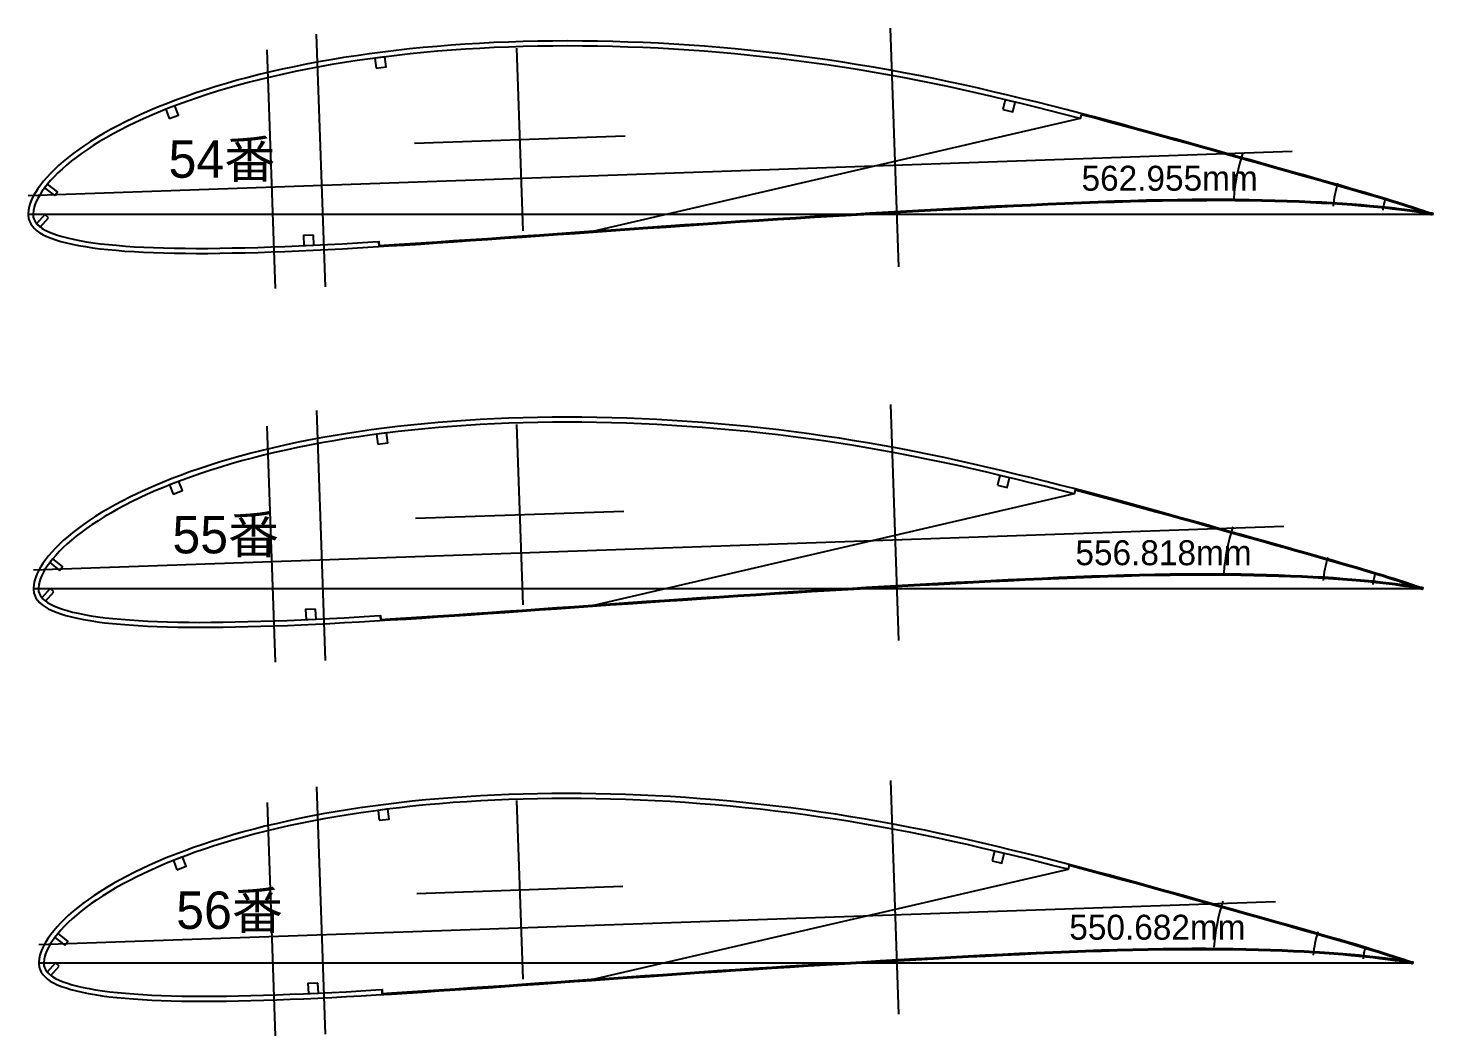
# Model space of a CAD drawing. Header units: metres. Extents: x -217 to 403, y -3621 to 82.
# Drawn here: x -197 to 366, y -1679 to -1275 of the extents above; entities that cross this region are included whole.
import ezdxf

# ---------------------------------------------------------------- set-up
doc = ezdxf.new("R2010")
doc.units = ezdxf.units.M
for name, color, linetype in [('FoilLayer', 7, 'Continuous'), ('RefFoilLayer', 7, 'Continuous'), ('StringerLayer', 7, 'Continuous'), ('SubLayer', 7, 'Continuous'), ('TextLayer', 7, 'Continuous')]:
    doc.layers.add(name, color=color, linetype=linetype)
doc.styles.add('MSゴシック', font='bigfont')

msp = doc.modelspace()

# ---------------------------------------------------------------- linework, layer by layer
at = {"layer": 'FoilLayer'}
for p, q in [((224.67, -1311.68), (28.15, -1357.3)), ((225.18, -1309.74), (224.67, -1311.68)), ((-56.3, -1362.99), (-56.41, -1361)), ((222.22, -1462.12), (27.84, -1507.22)), ((222.73, -1460.18), (222.22, -1462.12)), ((-55.68, -1512.85), (-55.8, -1510.85)), ((219.76, -1612.55), (27.53, -1657.14)), ((220.27, -1610.62), (219.76, -1612.55)), ((-55.07, -1662.71), (-55.19, -1660.71))]:
    msp.add_line(p, q, dxfattribs=at)
for points in [[(365.77, -1350.4), (365.66, -1350.36), (365.33, -1350.24), (364.8, -1350.06), (364.07, -1349.81), (363.16, -1349.49), (362.07, -1349.11), (360.8, -1348.69), (359.34, -1348.2), (357.73, -1347.66), (355.94, -1347.08), (353.98, -1346.45), (351.85, -1345.79), (349.56, -1345.08), (347.1, -1344.32), (344.49, -1343.53), (341.71, -1342.7), (338.78, -1341.84), (335.69, -1340.94), (332.45, -1340), (329.05, -1339.03), (325.49, -1338.02), (321.8, -1336.97), (317.96, -1335.88), (313.99, -1334.76), (309.88, -1333.6), (305.65, -1332.41), (301.29, -1331.17), (296.82, -1329.91), (292.24, -1328.62), (287.55, -1327.3), (282.74, -1325.96), (277.83, -1324.58), (272.84, -1323.18), (267.76, -1321.76), (262.6, -1320.33), (257.34, -1318.89), (252.01, -1317.42), (246.62, -1315.94), (241.16, -1314.45), (235.64, -1312.97), (230.06, -1311.49), (225.07, -1310.18), (224.67, -1311.68), (224.04, -1311.51), (218.36, -1310.04), (212.63, -1308.59), (206.87, -1307.15), (201.04, -1305.72), (195.18, -1304.32), (189.29, -1302.92), (183.39, -1301.55), (177.47, -1300.21), (171.53, -1298.91), (165.56, -1297.67), (159.56, -1296.47), (153.54, -1295.31), (147.49, -1294.19), (141.43, -1293.13), (135.35, -1292.11), (129.26, -1291.14), (123.14, -1290.23), (117, -1289.36), (110.87, -1288.55), (104.72, -1287.79), (98.57, -1287.07), (92.41, -1286.42), (86.24, -1285.82), (80.08, -1285.26), (73.92, -1284.76), (67.76, -1284.31), (61.63, -1283.91), (55.51, -1283.57), (49.39, -1283.28), (43.29, -1283.05), (37.22, -1282.86), (31.18, -1282.73), (25.16, -1282.65), (19.18, -1282.62), (13.22, -1282.66), (7.29, -1282.75), (1.41, -1282.88), (-4.43, -1283.06), (-10.22, -1283.3), (-15.96, -1283.6), (-21.66, -1283.94), (-27.32, -1284.34), (-32.92, -1284.78), (-38.44, -1285.27), (-43.9, -1285.82), (-49.31, -1286.42), (-54.65, -1287.07), (-59.93, -1287.77), (-65.14, -1288.51), (-70.27, -1289.29), (-75.31, -1290.12), (-80.28, -1291), (-85.18, -1291.92), (-89.99, -1292.89), (-94.72, -1293.9), (-99.36, -1294.94), (-103.89, -1296.02), (-108.34, -1297.15), (-112.69, -1298.32), (-116.97, -1299.54), (-121.13, -1300.77), (-125.2, -1302.05), (-129.17, -1303.36), (-133.03, -1304.7), (-136.79, -1306.07), (-140.46, -1307.47), (-144.01, -1308.9), (-147.45, -1310.34), (-150.78, -1311.8), (-153.99, -1313.3), (-157.1, -1314.81), (-160.1, -1316.34), (-162.98, -1317.87), (-165.74, -1319.42), (-168.37, -1320.96), (-170.89, -1322.53), (-173.28, -1324.11), (-175.57, -1325.7), (-177.73, -1327.27), (-179.76, -1328.84), (-181.66, -1330.4), (-183.43, -1331.95), (-185.09, -1333.51), (-186.62, -1335.05), (-188.03, -1336.58), (-189.31, -1338.07), (-190.47, -1339.55), (-191.5, -1340.97), (-192.39, -1342.35), (-193.15, -1343.71), (-193.77, -1344.95), (-194.3, -1346.32), (-194.65, -1347.28), (-194.9, -1348.55), (-195.03, -1349.83), (-195.04, -1350.07), (-194.95, -1351.17), (-194.72, -1351.96), (-194.36, -1352.72), (-193.83, -1353.51), (-193.16, -1354.28), (-192.33, -1355.03), (-191.34, -1355.75), (-190.16, -1356.44), (-188.75, -1357.1), (-187.12, -1357.76), (-185.3, -1358.39), (-183.35, -1359.01), (-181.23, -1359.57), (-178.92, -1360.09), (-176.43, -1360.58), (-173.76, -1361.05), (-170.95, -1361.48), (-167.99, -1361.87), (-164.86, -1362.21), (-161.54, -1362.51), (-158.06, -1362.79), (-154.44, -1363.05), (-150.69, -1363.27), (-146.78, -1363.43), (-142.72, -1363.56), (-138.48, -1363.65), (-134.11, -1363.71), (-129.61, -1363.74), (-124.98, -1363.72), (-120.19, -1363.66), (-115.24, -1363.57), (-110.15, -1363.47), (-104.96, -1363.33), (-99.64, -1363.15), (-94.19, -1362.94), (-88.59, -1362.69), (-82.86, -1362.44), (-77.04, -1362.16), (-71.11, -1361.86), (-65.07, -1361.51), (-58.9, -1361.14), (-56.41, -1361), (-56.32, -1362.54), (-52.52, -1362.32), (-46.15, -1361.94), (-39.69, -1361.53), (-33.14, -1361.09), (-26.48, -1360.63), (-19.73, -1360.17), (-12.91, -1359.72), (-6.03, -1359.25), (0.93, -1358.75), (7.97, -1358.25), (15.07, -1357.75), (22.23, -1357.26), (29.43, -1356.76), (36.67, -1356.24), (43.98, -1355.72), (51.32, -1355.21), (58.69, -1354.72), (66.08, -1354.22), (73.48, -1353.71), (80.93, -1353.2), (88.39, -1352.71), (95.84, -1352.25), (103.28, -1351.78), (110.72, -1351.3), (118.16, -1350.83), (125.6, -1350.39), (133, -1349.96), (140.36, -1349.53), (147.69, -1349.09), (155.01, -1348.67), (162.29, -1348.27), (169.5, -1347.89), (176.66, -1347.51), (183.78, -1347.12), (190.85, -1346.75), (197.87, -1346.41), (204.81, -1346.09), (211.66, -1345.77), (218.46, -1345.46), (225.19, -1345.18), (231.83, -1344.94), (238.38, -1344.73), (244.82, -1344.52), (251.18, -1344.35), (257.44, -1344.22), (263.57, -1344.13), (269.56, -1344.08), (275.43, -1344.04), (281.18, -1344.03), (286.78, -1344.07), (292.23, -1344.15), (297.51, -1344.24), (302.63, -1344.36), (307.6, -1344.51), (312.4, -1344.69), (317, -1344.89), (321.43, -1345.11), (325.67, -1345.35), (329.74, -1345.6), (333.59, -1345.9), (337.24, -1346.2), (340.67, -1346.49), (343.9, -1346.79), (346.92, -1347.1), (349.73, -1347.41), (352.32, -1347.71), (354.67, -1348.01), (356.81, -1348.29), (358.71, -1348.55), (360.41, -1348.79), (361.86, -1349), (363.11, -1349.18), (364.13, -1349.33), (364.94, -1349.45), (365.51, -1349.54), (365.88, -1349.6), (366, -1349.62)], [(361.78, -1500.4), (361.68, -1500.36), (361.34, -1500.25), (360.82, -1500.06), (360.1, -1499.81), (359.2, -1499.5), (358.12, -1499.13), (356.86, -1498.71), (355.42, -1498.23), (353.82, -1497.69), (352.05, -1497.12), (350.12, -1496.5), (348.02, -1495.84), (345.75, -1495.13), (343.32, -1494.39), (340.73, -1493.6), (337.99, -1492.79), (335.09, -1491.93), (332.03, -1491.04), (328.82, -1490.11), (325.46, -1489.16), (321.95, -1488.15), (318.29, -1487.12), (314.5, -1486.04), (310.57, -1484.93), (306.5, -1483.78), (302.32, -1482.6), (298.01, -1481.38), (293.59, -1480.14), (289.05, -1478.86), (284.41, -1477.55), (279.66, -1476.22), (274.8, -1474.86), (269.87, -1473.48), (264.84, -1472.07), (259.73, -1470.66), (254.54, -1469.23), (249.27, -1467.78), (243.93, -1466.32), (238.53, -1464.84), (233.07, -1463.38), (227.55, -1461.91), (222.61, -1460.62), (222.22, -1462.12), (221.59, -1461.95), (215.97, -1460.5), (210.31, -1459.06), (204.61, -1457.64), (198.85, -1456.23), (193.05, -1454.84), (187.22, -1453.45), (181.38, -1452.1), (175.53, -1450.78), (169.66, -1449.49), (163.75, -1448.27), (157.81, -1447.08), (151.86, -1445.93), (145.88, -1444.82), (139.89, -1443.77), (133.87, -1442.76), (127.84, -1441.81), (121.79, -1440.9), (115.73, -1440.05), (109.66, -1439.24), (103.58, -1438.49), (97.49, -1437.78), (91.4, -1437.14), (85.3, -1436.54), (79.2, -1435.99), (73.11, -1435.5), (67.02, -1435.05), (60.96, -1434.65), (54.9, -1434.31), (48.85, -1434.03), (42.82, -1433.8), (36.81, -1433.61), (30.84, -1433.48), (24.89, -1433.4), (18.97, -1433.38), (13.08, -1433.42), (7.21, -1433.5), (1.39, -1433.63), (-4.38, -1433.81), (-10.1, -1434.05), (-15.79, -1434.34), (-21.43, -1434.68), (-27.02, -1435.08), (-32.55, -1435.52), (-38.02, -1436), (-43.42, -1436.54), (-48.77, -1437.14), (-54.05, -1437.78), (-59.27, -1438.47), (-64.43, -1439.2), (-69.5, -1439.97), (-74.48, -1440.79), (-79.4, -1441.66), (-84.24, -1442.57), (-89, -1443.53), (-93.68, -1444.53), (-98.27, -1445.56), (-102.75, -1446.63), (-107.15, -1447.75), (-111.46, -1448.91), (-115.69, -1450.11), (-119.81, -1451.33), (-123.83, -1452.59), (-127.75, -1453.88), (-131.57, -1455.21), (-135.29, -1456.57), (-138.92, -1457.96), (-142.43, -1459.36), (-145.84, -1460.79), (-149.12, -1462.24), (-152.31, -1463.72), (-155.38, -1465.21), (-158.35, -1466.72), (-161.19, -1468.24), (-163.93, -1469.77), (-166.53, -1471.3), (-169.01, -1472.85), (-171.38, -1474.41), (-173.64, -1475.98), (-175.78, -1477.54), (-177.79, -1479.09), (-179.67, -1480.63), (-181.42, -1482.17), (-183.05, -1483.71), (-184.57, -1485.23), (-185.96, -1486.74), (-187.23, -1488.22), (-188.38, -1489.67), (-189.39, -1491.08), (-190.27, -1492.44), (-191.03, -1493.79), (-191.63, -1495.01), (-192.16, -1496.37), (-192.5, -1497.31), (-192.76, -1498.56), (-192.89, -1499.83), (-192.89, -1500.07), (-192.81, -1501.15), (-192.58, -1501.93), (-192.23, -1502.68), (-191.7, -1503.46), (-191.04, -1504.22), (-190.22, -1504.96), (-189.24, -1505.67), (-188.08, -1506.35), (-186.69, -1507.01), (-185.07, -1507.65), (-183.27, -1508.28), (-181.34, -1508.89), (-179.25, -1509.45), (-176.97, -1509.96), (-174.5, -1510.44), (-171.86, -1510.9), (-169.08, -1511.34), (-166.16, -1511.72), (-163.06, -1512.06), (-159.78, -1512.36), (-156.33, -1512.63), (-152.75, -1512.89), (-149.04, -1513.1), (-145.18, -1513.26), (-141.16, -1513.39), (-136.97, -1513.47), (-132.65, -1513.54), (-128.2, -1513.57), (-123.62, -1513.55), (-118.88, -1513.49), (-113.98, -1513.4), (-108.95, -1513.3), (-103.82, -1513.16), (-98.55, -1512.99), (-93.16, -1512.77), (-87.62, -1512.53), (-81.96, -1512.28), (-76.2, -1512.01), (-70.34, -1511.71), (-64.36, -1511.37), (-58.26, -1511), (-55.8, -1510.85), (-55.71, -1512.4), (-51.95, -1512.18), (-45.64, -1511.8), (-39.26, -1511.4), (-32.78, -1510.96), (-26.2, -1510.51), (-19.52, -1510.06), (-12.77, -1509.61), (-5.96, -1509.14), (0.92, -1508.65), (7.88, -1508.15), (14.91, -1507.66), (21.99, -1507.17), (29.11, -1506.68), (36.27, -1506.17), (43.5, -1505.65), (50.76, -1505.15), (58.05, -1504.66), (65.36, -1504.17), (72.68, -1503.67), (80.04, -1503.16), (87.42, -1502.68), (94.8, -1502.22), (102.16, -1501.76), (109.51, -1501.28), (116.88, -1500.82), (124.23, -1500.38), (131.55, -1499.95), (138.83, -1499.53), (146.08, -1499.1), (153.32, -1498.68), (160.52, -1498.29), (167.66, -1497.91), (174.74, -1497.53), (181.78, -1497.15), (188.77, -1496.78), (195.71, -1496.45), (202.57, -1496.13), (209.36, -1495.81), (216.08, -1495.51), (222.73, -1495.23), (229.31, -1494.99), (235.78, -1494.78), (242.16, -1494.58), (248.45, -1494.4), (254.63, -1494.28), (260.7, -1494.19), (266.63, -1494.14), (272.43, -1494.1), (278.11, -1494.09), (283.66, -1494.13), (289.04, -1494.2), (294.26, -1494.3), (299.33, -1494.42), (304.25, -1494.56), (308.99, -1494.74), (313.55, -1494.95), (317.92, -1495.16), (322.12, -1495.39), (326.14, -1495.65), (329.96, -1495.94), (333.56, -1496.23), (336.95, -1496.53), (340.15, -1496.82), (343.14, -1497.12), (345.92, -1497.43), (348.48, -1497.73), (350.81, -1498.03), (352.92, -1498.31), (354.81, -1498.56), (356.48, -1498.8), (357.92, -1499), (359.15, -1499.18), (360.16, -1499.33), (360.96, -1499.46), (361.52, -1499.54), (361.89, -1499.6), (362.01, -1499.62)], [(357.79, -1650.4), (357.69, -1650.36), (357.36, -1650.25), (356.84, -1650.07), (356.13, -1649.82), (355.24, -1649.51), (354.17, -1649.14), (352.93, -1648.73), (351.51, -1648.25), (349.92, -1647.72), (348.17, -1647.16), (346.26, -1646.54), (344.18, -1645.89), (341.94, -1645.19), (339.53, -1644.46), (336.98, -1643.68), (334.26, -1642.87), (331.39, -1642.02), (328.37, -1641.14), (325.2, -1640.23), (321.87, -1639.28), (318.4, -1638.29), (314.78, -1637.27), (311.03, -1636.2), (307.15, -1635.1), (303.13, -1633.97), (298.98, -1632.8), (294.72, -1631.59), (290.35, -1630.36), (285.87, -1629.09), (281.27, -1627.81), (276.57, -1626.49), (271.77, -1625.15), (266.89, -1623.77), (261.92, -1622.39), (256.87, -1620.99), (251.73, -1619.57), (246.52, -1618.14), (241.24, -1616.69), (235.9, -1615.23), (230.5, -1613.79), (225.04, -1612.34), (220.16, -1611.06), (219.76, -1612.55), (219.14, -1612.39), (213.59, -1610.96), (207.99, -1609.53), (202.35, -1608.12), (196.65, -1606.73), (190.92, -1605.36), (185.16, -1603.99), (179.38, -1602.65), (173.59, -1601.34), (167.78, -1600.07), (161.94, -1598.86), (156.07, -1597.68), (150.18, -1596.54), (144.27, -1595.45), (138.34, -1594.41), (132.39, -1593.41), (126.43, -1592.47), (120.45, -1591.57), (114.45, -1590.73), (108.45, -1589.93), (102.43, -1589.19), (96.42, -1588.49), (90.39, -1587.85), (84.36, -1587.26), (78.33, -1586.72), (72.3, -1586.23), (66.28, -1585.79), (60.28, -1585.4), (54.29, -1585.06), (48.31, -1584.78), (42.35, -1584.55), (36.41, -1584.37), (30.5, -1584.24), (24.61, -1584.16), (18.76, -1584.14), (12.93, -1584.18), (7.13, -1584.26), (1.38, -1584.38), (-4.33, -1584.57), (-9.99, -1584.8), (-15.61, -1585.09), (-21.19, -1585.43), (-26.72, -1585.82), (-32.19, -1586.25), (-37.6, -1586.73), (-42.94, -1587.26), (-48.23, -1587.85), (-53.45, -1588.49), (-58.62, -1589.17), (-63.71, -1589.89), (-68.73, -1590.65), (-73.66, -1591.46), (-78.52, -1592.32), (-83.31, -1593.23), (-88.02, -1594.18), (-92.65, -1595.16), (-97.18, -1596.18), (-101.61, -1597.24), (-105.96, -1598.34), (-110.23, -1599.49), (-114.41, -1600.68), (-118.48, -1601.89), (-122.46, -1603.13), (-126.34, -1604.41), (-130.11, -1605.72), (-133.79, -1607.07), (-137.38, -1608.44), (-140.85, -1609.83), (-144.22, -1611.24), (-147.47, -1612.68), (-150.62, -1614.14), (-153.66, -1615.61), (-156.59, -1617.11), (-159.41, -1618.61), (-162.11, -1620.13), (-164.68, -1621.63), (-167.14, -1623.17), (-169.48, -1624.71), (-171.71, -1626.26), (-173.83, -1627.8), (-175.82, -1629.34), (-177.67, -1630.86), (-179.4, -1632.38), (-181.02, -1633.9), (-182.52, -1635.41), (-183.9, -1636.9), (-185.15, -1638.36), (-186.28, -1639.8), (-187.28, -1641.19), (-188.15, -1642.54), (-188.9, -1643.87), (-189.5, -1645.08), (-190.02, -1646.42), (-190.36, -1647.34), (-190.61, -1648.58), (-190.74, -1649.83), (-190.75, -1650.06), (-190.66, -1651.13), (-190.44, -1651.9), (-190.09, -1652.64), (-189.57, -1653.41), (-188.92, -1654.15), (-188.11, -1654.89), (-187.15, -1655.59), (-186, -1656.26), (-184.62, -1656.91), (-183.03, -1657.55), (-181.24, -1658.17), (-179.34, -1658.77), (-177.27, -1659.32), (-175.01, -1659.83), (-172.57, -1660.3), (-169.96, -1660.76), (-167.22, -1661.19), (-164.32, -1661.57), (-161.26, -1661.9), (-158.02, -1662.2), (-154.61, -1662.47), (-151.07, -1662.72), (-147.4, -1662.94), (-143.58, -1663.1), (-139.6, -1663.22), (-135.46, -1663.3), (-131.19, -1663.37), (-126.78, -1663.4), (-122.25, -1663.38), (-117.57, -1663.32), (-112.73, -1663.23), (-107.75, -1663.13), (-102.67, -1663), (-97.47, -1662.82), (-92.14, -1662.61), (-86.66, -1662.37), (-81.06, -1662.12), (-75.36, -1661.85), (-69.57, -1661.56), (-63.65, -1661.22), (-57.62, -1660.86), (-55.19, -1660.71), (-55.09, -1662.26), (-51.37, -1662.04), (-45.14, -1661.67), (-38.83, -1661.27), (-32.42, -1660.83), (-25.91, -1660.39), (-19.3, -1659.94), (-12.63, -1659.5), (-5.9, -1659.03), (0.91, -1658.55), (7.79, -1658.06), (14.74, -1657.57), (21.75, -1657.09), (28.79, -1656.6), (35.87, -1656.09), (43.02, -1655.59), (50.2, -1655.09), (57.41, -1654.61), (64.64, -1654.12), (71.88, -1653.62), (79.16, -1653.12), (86.46, -1652.65), (93.75, -1652.19), (101.03, -1651.73), (108.31, -1651.26), (115.59, -1650.81), (122.86, -1650.37), (130.1, -1649.95), (137.3, -1649.53), (144.47, -1649.1), (151.63, -1648.69), (158.75, -1648.3), (165.81, -1647.93), (172.81, -1647.55), (179.77, -1647.17), (186.69, -1646.81), (193.56, -1646.48), (200.34, -1646.17), (207.05, -1645.86), (213.7, -1645.55), (220.28, -1645.28), (226.78, -1645.04), (233.18, -1644.83), (239.49, -1644.63), (245.71, -1644.46), (251.83, -1644.33), (257.83, -1644.25), (263.69, -1644.2), (269.43, -1644.16), (275.05, -1644.15), (280.53, -1644.19), (285.86, -1644.26), (291.02, -1644.36), (296.04, -1644.47), (300.9, -1644.62), (305.59, -1644.79), (310.09, -1645), (314.42, -1645.21), (318.57, -1645.44), (322.55, -1645.69), (326.32, -1645.98), (329.89, -1646.27), (333.24, -1646.56), (336.41, -1646.85), (339.36, -1647.15), (342.11, -1647.45), (344.64, -1647.75), (346.94, -1648.04), (349.03, -1648.32), (350.9, -1648.57), (352.55, -1648.81), (353.98, -1649.01), (355.2, -1649.19), (356.19, -1649.33), (356.98, -1649.46), (357.54, -1649.54), (357.9, -1649.6), (358.02, -1649.62)]]:
    msp.add_lwpolyline(points, close=True, dxfattribs=at)
at = {"layer": 'RefFoilLayer'}
for points in [[(365.92, -1349.97), (365.81, -1349.93), (365.48, -1349.82), (364.95, -1349.63), (364.22, -1349.38), (363.31, -1349.07), (362.21, -1348.69), (360.94, -1348.26), (359.49, -1347.78), (357.86, -1347.24), (356.07, -1346.66), (354.11, -1346.03), (351.99, -1345.36), (349.7, -1344.65), (347.24, -1343.89), (344.62, -1343.1), (341.84, -1342.27), (338.91, -1341.4), (335.82, -1340.5), (332.57, -1339.57), (329.17, -1338.6), (325.62, -1337.59), (321.92, -1336.54), (318.08, -1335.45), (314.12, -1334.33), (310.01, -1333.17), (305.77, -1331.97), (301.42, -1330.74), (296.95, -1329.48), (292.36, -1328.18), (287.67, -1326.87), (282.86, -1325.52), (277.96, -1324.15), (272.96, -1322.75), (267.88, -1321.33), (262.72, -1319.9), (257.46, -1318.45), (252.13, -1316.99), (246.73, -1315.51), (241.27, -1314.01), (235.76, -1312.53), (230.18, -1311.05), (224.54, -1309.57), (218.85, -1308.1), (213.12, -1306.65), (207.34, -1305.2), (201.51, -1303.78), (195.64, -1302.37), (189.74, -1300.97), (183.83, -1299.6), (177.89, -1298.26), (171.94, -1296.96), (165.95, -1295.71), (159.93, -1294.51), (153.9, -1293.34), (147.84, -1292.22), (141.76, -1291.15), (135.67, -1290.13), (129.55, -1289.17), (123.41, -1288.25), (117.27, -1287.38), (111.11, -1286.56), (104.95, -1285.8), (98.78, -1285.08), (92.6, -1284.43), (86.42, -1283.83), (80.24, -1283.27), (74.06, -1282.77), (67.89, -1282.31), (61.74, -1281.91), (55.6, -1281.57), (49.47, -1281.28), (43.35, -1281.05), (37.26, -1280.86), (31.21, -1280.73), (25.17, -1280.65), (19.17, -1280.63), (13.19, -1280.66), (7.25, -1280.75), (1.35, -1280.88), (-4.51, -1281.06), (-10.32, -1281.3), (-16.08, -1281.6), (-21.8, -1281.95), (-27.48, -1282.35), (-33.09, -1282.79), (-38.64, -1283.28), (-44.12, -1283.83), (-49.55, -1284.44), (-54.91, -1285.09), (-60.21, -1285.79), (-65.44, -1286.53), (-70.59, -1287.31), (-75.66, -1288.15), (-80.65, -1289.03), (-85.57, -1289.96), (-90.41, -1290.93), (-95.16, -1291.95), (-99.82, -1292.99), (-104.38, -1294.08), (-108.86, -1295.22), (-113.24, -1296.4), (-117.54, -1297.62), (-121.73, -1298.87), (-125.83, -1300.15), (-129.82, -1301.47), (-133.72, -1302.82), (-137.51, -1304.2), (-141.2, -1305.62), (-144.78, -1307.05), (-148.26, -1308.51), (-151.62, -1309.99), (-154.87, -1311.5), (-158.01, -1313.02), (-161.04, -1314.57), (-163.96, -1316.13), (-166.76, -1317.7), (-169.43, -1319.27), (-171.99, -1320.86), (-174.42, -1322.47), (-176.74, -1324.08), (-178.95, -1325.69), (-181.03, -1327.3), (-182.98, -1328.89), (-184.81, -1330.5), (-186.51, -1332.1), (-188.09, -1333.7), (-189.55, -1335.28), (-190.89, -1336.84), (-192.1, -1338.38), (-193.18, -1339.89), (-194.13, -1341.37), (-194.95, -1342.83), (-195.63, -1344.23), (-196.19, -1345.67), (-196.61, -1346.9), (-196.89, -1348.36), (-197.03, -1349.83), (-197.03, -1350.3), (-196.85, -1351.79), (-196.51, -1352.85), (-196, -1353.87), (-195.32, -1354.84), (-194.49, -1355.78), (-193.49, -1356.66), (-192.34, -1357.49), (-191.01, -1358.25), (-189.49, -1358.96), (-187.78, -1359.64), (-185.89, -1360.3), (-183.86, -1360.94), (-181.66, -1361.52), (-179.31, -1362.05), (-176.77, -1362.55), (-174.06, -1363.02), (-171.21, -1363.47), (-168.2, -1363.86), (-165.04, -1364.2), (-161.7, -1364.51), (-158.2, -1364.79), (-154.55, -1365.05), (-150.77, -1365.27), (-146.84, -1365.43), (-142.76, -1365.55), (-138.51, -1365.64), (-134.12, -1365.71), (-129.6, -1365.74), (-124.95, -1365.72), (-120.15, -1365.66), (-115.19, -1365.57), (-110.1, -1365.46), (-104.89, -1365.33), (-99.56, -1365.15), (-94.1, -1364.94), (-88.5, -1364.69), (-82.77, -1364.43), (-76.94, -1364.16), (-71, -1363.85), (-64.95, -1363.51), (-58.78, -1363.14), (-52.49, -1362.77), (-46.12, -1362.39), (-39.66, -1361.98), (-33.11, -1361.54), (-26.45, -1361.08), (-19.7, -1360.62), (-12.88, -1360.17), (-6, -1359.69), (0.96, -1359.2), (8, -1358.7), (15.1, -1358.2), (22.27, -1357.71), (29.46, -1357.21), (36.71, -1356.69), (44.01, -1356.17), (51.35, -1355.66), (58.72, -1355.17), (66.11, -1354.67), (73.51, -1354.16), (80.96, -1353.65), (88.41, -1353.16), (95.87, -1352.7), (103.31, -1352.23), (110.75, -1351.75), (118.19, -1351.28), (125.62, -1350.84), (133.02, -1350.41), (140.38, -1349.98), (147.72, -1349.54), (155.03, -1349.12), (162.31, -1348.72), (169.53, -1348.34), (176.69, -1347.96), (183.8, -1347.57), (190.88, -1347.2), (197.89, -1346.86), (204.83, -1346.54), (211.68, -1346.22), (218.48, -1345.91), (225.21, -1345.63), (231.85, -1345.39), (238.4, -1345.18), (244.84, -1344.97), (251.19, -1344.8), (257.45, -1344.67), (263.58, -1344.58), (269.57, -1344.53), (275.43, -1344.49), (281.18, -1344.48), (286.78, -1344.52), (292.22, -1344.6), (297.5, -1344.69), (302.62, -1344.81), (307.59, -1344.96), (312.38, -1345.14), (316.98, -1345.34), (321.4, -1345.56), (325.65, -1345.79), (329.7, -1346.05), (333.56, -1346.35), (337.2, -1346.64), (340.63, -1346.94), (343.86, -1347.24), (346.88, -1347.55), (349.68, -1347.86), (352.26, -1348.16), (354.62, -1348.46), (356.75, -1348.74), (358.65, -1349), (360.34, -1349.23), (361.8, -1349.44), (363.04, -1349.62), (364.06, -1349.77), (364.87, -1349.9), (365.44, -1349.99), (365.8, -1350.04), (365.92, -1350.06)], [(361.93, -1499.97), (361.82, -1499.93), (361.49, -1499.82), (360.97, -1499.64), (360.25, -1499.39), (359.35, -1499.08), (358.26, -1498.7), (357, -1498.28), (355.57, -1497.8), (353.96, -1497.27), (352.19, -1496.69), (350.25, -1496.07), (348.15, -1495.41), (345.88, -1494.7), (343.45, -1493.96), (340.86, -1493.17), (338.12, -1492.35), (335.21, -1491.5), (332.16, -1490.61), (328.94, -1489.68), (325.58, -1488.72), (322.07, -1487.72), (318.41, -1486.69), (314.62, -1485.61), (310.69, -1484.5), (306.63, -1483.35), (302.44, -1482.17), (298.13, -1480.95), (293.71, -1479.7), (289.18, -1478.42), (284.53, -1477.12), (279.78, -1475.79), (274.93, -1474.43), (269.99, -1473.04), (264.96, -1471.64), (259.85, -1470.23), (254.66, -1468.79), (249.38, -1467.35), (244.04, -1465.88), (238.64, -1464.41), (233.19, -1462.94), (227.67, -1461.48), (222.09, -1460.01), (216.46, -1458.56), (210.8, -1457.12), (205.08, -1455.69), (199.31, -1454.28), (193.51, -1452.89), (187.68, -1451.51), (181.82, -1450.15), (175.95, -1448.82), (170.06, -1447.54), (164.14, -1446.3), (158.19, -1445.11), (152.22, -1443.96), (146.23, -1442.85), (140.22, -1441.79), (134.19, -1440.79), (128.14, -1439.83), (122.07, -1438.92), (115.99, -1438.06), (109.9, -1437.26), (103.81, -1436.5), (97.7, -1435.79), (91.59, -1435.15), (85.48, -1434.55), (79.37, -1434), (73.26, -1433.5), (67.15, -1433.05), (61.07, -1432.66), (54.99, -1432.32), (48.93, -1432.03), (42.88, -1431.8), (36.86, -1431.62), (30.87, -1431.48), (24.9, -1431.4), (18.96, -1431.38), (13.05, -1431.42), (7.17, -1431.5), (1.33, -1431.63), (-4.47, -1431.82), (-10.21, -1432.05), (-15.91, -1432.34), (-21.57, -1432.69), (-27.18, -1433.09), (-32.73, -1433.53), (-38.22, -1434.01), (-43.64, -1434.55), (-49.01, -1435.15), (-54.31, -1435.8), (-59.55, -1436.49), (-64.73, -1437.22), (-69.82, -1438), (-74.83, -1438.82), (-79.77, -1439.69), (-84.64, -1440.61), (-89.42, -1441.58), (-94.12, -1442.58), (-98.73, -1443.61), (-103.24, -1444.69), (-107.67, -1445.81), (-112.01, -1446.98), (-116.26, -1448.19), (-120.4, -1449.42), (-124.46, -1450.69), (-128.41, -1452), (-132.26, -1453.33), (-136.01, -1454.7), (-139.66, -1456.1), (-143.21, -1457.52), (-146.64, -1458.96), (-149.97, -1460.43), (-153.18, -1461.92), (-156.29, -1463.43), (-159.29, -1464.96), (-162.17, -1466.5), (-164.94, -1468.05), (-167.58, -1469.6), (-170.11, -1471.18), (-172.52, -1472.77), (-174.82, -1474.36), (-177, -1475.96), (-179.06, -1477.54), (-180.99, -1479.12), (-182.79, -1480.71), (-184.47, -1482.3), (-186.04, -1483.87), (-187.48, -1485.44), (-188.81, -1486.98), (-190, -1488.51), (-191.07, -1490), (-192.01, -1491.46), (-192.83, -1492.91), (-193.5, -1494.29), (-194.05, -1495.72), (-194.47, -1496.93), (-194.75, -1498.37), (-194.89, -1499.83), (-194.88, -1500.3), (-194.71, -1501.77), (-194.37, -1502.82), (-193.87, -1503.83), (-193.19, -1504.79), (-192.37, -1505.71), (-191.38, -1506.59), (-190.24, -1507.41), (-188.93, -1508.16), (-187.42, -1508.86), (-185.73, -1509.54), (-183.87, -1510.19), (-181.86, -1510.82), (-179.68, -1511.4), (-177.35, -1511.92), (-174.85, -1512.41), (-172.17, -1512.88), (-169.34, -1513.32), (-166.37, -1513.71), (-163.24, -1514.05), (-159.94, -1514.35), (-156.48, -1514.63), (-152.87, -1514.88), (-149.13, -1515.1), (-145.24, -1515.26), (-141.2, -1515.39), (-137, -1515.47), (-132.66, -1515.54), (-128.19, -1515.57), (-123.59, -1515.55), (-118.84, -1515.49), (-113.94, -1515.4), (-108.9, -1515.3), (-103.75, -1515.16), (-98.48, -1514.98), (-93.07, -1514.77), (-87.53, -1514.53), (-81.87, -1514.28), (-76.1, -1514), (-70.23, -1513.7), (-64.24, -1513.36), (-58.14, -1513), (-51.92, -1512.63), (-45.62, -1512.25), (-39.23, -1511.85), (-32.75, -1511.41), (-26.17, -1510.96), (-19.49, -1510.51), (-12.74, -1510.06), (-5.93, -1509.59), (0.95, -1509.1), (7.91, -1508.6), (14.94, -1508.11), (22.02, -1507.62), (29.14, -1507.13), (36.31, -1506.62), (43.53, -1506.1), (50.79, -1505.6), (58.08, -1505.11), (65.39, -1504.62), (72.71, -1504.12), (80.07, -1503.61), (87.45, -1503.13), (94.82, -1502.67), (102.19, -1502.21), (109.54, -1501.73), (116.9, -1501.27), (124.25, -1500.83), (131.57, -1500.4), (138.85, -1499.98), (146.11, -1499.55), (153.34, -1499.13), (160.54, -1498.74), (167.68, -1498.36), (174.76, -1497.98), (181.8, -1497.59), (188.8, -1497.23), (195.73, -1496.9), (202.59, -1496.58), (209.38, -1496.26), (216.1, -1495.96), (222.75, -1495.68), (229.32, -1495.44), (235.8, -1495.23), (242.17, -1495.03), (248.45, -1494.85), (254.64, -1494.73), (260.7, -1494.64), (266.63, -1494.59), (272.43, -1494.55), (278.11, -1494.54), (283.65, -1494.58), (289.04, -1494.65), (294.25, -1494.75), (299.32, -1494.87), (304.23, -1495.01), (308.97, -1495.19), (313.53, -1495.39), (317.9, -1495.61), (322.1, -1495.84), (326.11, -1496.1), (329.92, -1496.39), (333.52, -1496.68), (336.91, -1496.98), (340.11, -1497.27), (343.09, -1497.57), (345.87, -1497.88), (348.42, -1498.18), (350.75, -1498.47), (352.86, -1498.75), (354.74, -1499.01), (356.41, -1499.24), (357.86, -1499.45), (359.09, -1499.63), (360.09, -1499.78), (360.89, -1499.9), (361.46, -1499.99), (361.81, -1500.04), (361.93, -1500.06)], [(357.94, -1649.97), (357.83, -1649.93), (357.51, -1649.82), (356.99, -1649.64), (356.28, -1649.39), (355.39, -1649.09), (354.31, -1648.72), (353.07, -1648.3), (351.65, -1647.82), (350.06, -1647.3), (348.31, -1646.73), (346.4, -1646.11), (344.31, -1645.46), (342.07, -1644.76), (339.67, -1644.02), (337.1, -1643.25), (334.39, -1642.44), (331.52, -1641.59), (328.5, -1640.71), (325.32, -1639.8), (321.99, -1638.85), (318.52, -1637.86), (314.9, -1636.83), (311.15, -1635.76), (307.27, -1634.67), (303.25, -1633.53), (299.11, -1632.37), (294.84, -1631.16), (290.47, -1629.93), (285.99, -1628.66), (281.4, -1627.37), (276.69, -1626.06), (271.9, -1624.71), (267.01, -1623.34), (262.04, -1621.95), (256.99, -1620.55), (251.85, -1619.14), (246.64, -1617.71), (241.35, -1616.26), (236.01, -1614.8), (230.62, -1613.35), (225.16, -1611.9), (219.64, -1610.45), (214.08, -1609.02), (208.47, -1607.59), (202.82, -1606.18), (197.12, -1604.79), (191.38, -1603.41), (185.61, -1602.04), (179.82, -1600.7), (174.02, -1599.39), (168.19, -1598.11), (162.34, -1596.9), (156.45, -1595.72), (150.54, -1594.58), (144.61, -1593.48), (138.67, -1592.44), (132.71, -1591.44), (126.73, -1590.49), (120.72, -1589.59), (114.71, -1588.75), (108.69, -1587.95), (102.66, -1587.2), (96.63, -1586.5), (90.58, -1585.86), (84.54, -1585.27), (78.49, -1584.73), (72.45, -1584.24), (66.41, -1583.79), (60.4, -1583.4), (54.39, -1583.06), (48.39, -1582.78), (42.41, -1582.55), (36.45, -1582.37), (30.53, -1582.24), (24.62, -1582.16), (18.75, -1582.14), (12.9, -1582.18), (7.09, -1582.26), (1.32, -1582.39), (-4.42, -1582.57), (-10.09, -1582.8), (-15.73, -1583.09), (-21.33, -1583.43), (-26.88, -1583.82), (-32.37, -1584.26), (-37.79, -1584.74), (-43.16, -1585.27), (-48.47, -1585.87), (-53.71, -1586.5), (-58.9, -1587.19), (-64.01, -1587.91), (-69.05, -1588.68), (-74.01, -1589.49), (-78.89, -1590.36), (-83.71, -1591.27), (-88.44, -1592.22), (-93.08, -1593.21), (-97.64, -1594.24), (-102.1, -1595.3), (-106.48, -1596.41), (-110.77, -1597.57), (-114.97, -1598.76), (-119.08, -1599.98), (-123.09, -1601.24), (-126.99, -1602.52), (-130.8, -1603.85), (-134.51, -1605.2), (-138.12, -1606.58), (-141.63, -1607.99), (-145.03, -1609.41), (-148.31, -1610.86), (-151.49, -1612.34), (-154.56, -1613.83), (-157.53, -1615.34), (-160.39, -1616.86), (-163.12, -1618.4), (-165.74, -1619.94), (-168.24, -1621.5), (-170.62, -1623.07), (-172.89, -1624.65), (-175.05, -1626.22), (-177.08, -1627.79), (-178.99, -1629.35), (-180.78, -1630.92), (-182.44, -1632.49), (-183.99, -1634.05), (-185.41, -1635.6), (-186.73, -1637.12), (-187.91, -1638.63), (-188.97, -1640.11), (-189.9, -1641.56), (-190.7, -1642.99), (-191.37, -1644.36), (-191.91, -1645.77), (-192.33, -1646.97), (-192.6, -1648.39), (-192.74, -1649.83), (-192.73, -1650.3), (-192.56, -1651.75), (-192.23, -1652.79), (-191.73, -1653.78), (-191.06, -1654.74), (-190.25, -1655.65), (-189.27, -1656.51), (-188.15, -1657.32), (-186.85, -1658.07), (-185.36, -1658.77), (-183.69, -1659.43), (-181.84, -1660.08), (-179.85, -1660.7), (-177.7, -1661.27), (-175.4, -1661.79), (-172.92, -1662.28), (-170.27, -1662.74), (-167.48, -1663.17), (-164.54, -1663.56), (-161.44, -1663.89), (-158.18, -1664.19), (-154.75, -1664.47), (-151.18, -1664.72), (-147.48, -1664.93), (-143.64, -1665.09), (-139.65, -1665.22), (-135.49, -1665.3), (-131.2, -1665.37), (-126.78, -1665.4), (-122.23, -1665.38), (-117.53, -1665.32), (-112.68, -1665.23), (-107.7, -1665.13), (-102.61, -1665), (-97.39, -1664.82), (-92.05, -1664.61), (-86.57, -1664.37), (-80.96, -1664.12), (-75.26, -1663.85), (-69.45, -1663.55), (-63.53, -1663.22), (-57.5, -1662.85), (-51.35, -1662.49), (-45.11, -1662.12), (-38.8, -1661.72), (-32.39, -1661.28), (-25.88, -1660.84), (-19.27, -1660.39), (-12.6, -1659.95), (-5.86, -1659.48), (0.94, -1659), (7.83, -1658.51), (14.78, -1658.02), (21.78, -1657.54), (28.82, -1657.05), (35.91, -1656.54), (43.05, -1656.04), (50.23, -1655.54), (57.44, -1655.06), (64.67, -1654.57), (71.91, -1654.07), (79.19, -1653.57), (86.49, -1653.09), (93.78, -1652.64), (101.06, -1652.18), (108.33, -1651.71), (115.61, -1651.26), (122.88, -1650.82), (130.12, -1650.4), (137.32, -1649.98), (144.5, -1649.55), (151.65, -1649.14), (158.77, -1648.75), (165.83, -1648.38), (172.84, -1648), (179.8, -1647.62), (186.71, -1647.26), (193.58, -1646.93), (200.36, -1646.62), (207.07, -1646.3), (213.72, -1646), (220.3, -1645.73), (226.79, -1645.49), (233.2, -1645.28), (239.5, -1645.08), (245.72, -1644.91), (251.83, -1644.78), (257.83, -1644.7), (263.69, -1644.65), (269.43, -1644.61), (275.05, -1644.6), (280.53, -1644.64), (285.85, -1644.71), (291.01, -1644.81), (296.02, -1644.92), (300.88, -1645.07), (305.57, -1645.24), (310.07, -1645.45), (314.39, -1645.65), (318.55, -1645.89), (322.52, -1646.14), (326.28, -1646.43), (329.85, -1646.72), (333.2, -1647.01), (336.36, -1647.3), (339.31, -1647.6), (342.06, -1647.9), (344.58, -1648.2), (346.89, -1648.49), (348.97, -1648.77), (350.83, -1649.02), (352.49, -1649.25), (353.91, -1649.45), (355.13, -1649.63), (356.13, -1649.78), (356.91, -1649.9), (357.48, -1649.99), (357.82, -1650.04), (357.94, -1650.06)]]:
    msp.add_lwpolyline(points, close=True, dxfattribs=at)
at = {"layer": 'StringerLayer'}
for points in [[(-57.49, -1291.48), (-53.53, -1290.96), (-54.05, -1286.99), (-58.02, -1287.52), (-57.49, -1291.48)], [(193.69, -1308.07), (197.58, -1309.01), (198.51, -1305.12), (194.62, -1304.18), (193.69, -1308.07)], [(-140.46, -1311.76), (-136.73, -1310.33), (-138.16, -1306.59), (-141.89, -1308.02), (-140.46, -1311.76)], [(-186.51, -1342.61), (-185.28, -1341.03), (-189.21, -1337.95), (-190.45, -1339.52), (-186.51, -1342.61)], [(-188.83, -1351.44), (-190.32, -1350.12), (-193.64, -1353.86), (-192.14, -1355.18), (-188.83, -1351.44)], [(-82.71, -1358.43), (-86.71, -1358.6), (-86.53, -1362.6), (-82.53, -1362.42), (-82.71, -1358.43)], [(-56.88, -1442.19), (-52.92, -1441.66), (-53.44, -1437.7), (-57.4, -1438.22), (-56.88, -1442.19)], [(-138.93, -1462.24), (-135.19, -1460.81), (-136.62, -1457.08), (-140.36, -1458.51), (-138.93, -1462.24)], [(191.54, -1458.59), (195.43, -1459.52), (196.36, -1455.63), (192.47, -1454.7), (191.54, -1458.59)], [(-184.43, -1492.74), (-183.19, -1491.17), (-187.13, -1488.08), (-188.36, -1489.66), (-184.43, -1492.74)], [(-186.71, -1501.38), (-188.21, -1500.05), (-191.52, -1503.79), (-190.03, -1505.12), (-186.71, -1501.38)], [(-81.79, -1508.27), (-85.79, -1508.44), (-85.61, -1512.44), (-81.61, -1512.26), (-81.79, -1508.27)], [(-56.27, -1592.89), (-52.3, -1592.37), (-52.82, -1588.4), (-56.79, -1588.93), (-56.27, -1592.89)], [(-137.39, -1612.73), (-133.66, -1611.3), (-135.09, -1607.56), (-138.82, -1608.99), (-137.39, -1612.73)], [(189.39, -1609.1), (193.28, -1610.04), (194.22, -1606.15), (190.33, -1605.22), (189.39, -1609.1)], [(-182.34, -1642.88), (-181.11, -1641.31), (-185.04, -1638.22), (-186.28, -1639.79), (-182.34, -1642.88)], [(-184.59, -1651.31), (-186.09, -1649.98), (-189.41, -1653.72), (-187.91, -1655.05), (-184.59, -1651.31)], [(-80.87, -1658.11), (-84.87, -1658.29), (-84.69, -1662.28), (-80.69, -1662.11), (-80.87, -1658.11)]]:
    msp.add_lwpolyline(points, dxfattribs=at)
at = {"layer": 'SubLayer'}
for p, q in [((-81.52, -1277.88), (-77.99, -1379.15)), ((148.53, -1275.48), (151.87, -1371.12)), ((-1.28, -1283.52), (1.28, -1356.66)), ((-101.31, -1284.2), (-97.97, -1379.85)), ((-42.2, -1321.57), (42.2, -1318.62)), ((309.62, -1324.95), (-197.03, -1342.64)), ((-197.03, -1350), (365.92, -1350)), ((-81.51, -1428.69), (-78.01, -1528.86)), ((148.55, -1426.23), (151.85, -1520.83)), ((-101.3, -1434.96), (-98, -1529.56)), ((-1.26, -1434.25), (1.26, -1506.59)), ((-41.74, -1471.88), (41.74, -1468.96)), ((306.25, -1475.22), (-194.89, -1492.72)), ((-194.89, -1500), (361.93, -1500)), ((-81.49, -1579.51), (-78.03, -1678.57)), ((148.56, -1576.99), (151.83, -1670.55)), ((-101.28, -1585.71), (-98.02, -1679.27)), ((-1.25, -1584.97), (1.25, -1656.52)), ((-41.28, -1622.19), (41.28, -1619.3)), ((302.87, -1625.5), (-192.74, -1642.8)), ((-192.74, -1650), (357.94, -1650))]:
    msp.add_line(p, q, dxfattribs=at)
for centre, radius in [((365.92, -1350), 80), ((365.92, -1350), 40), ((365.92, -1350), 20), ((361.93, -1500), 80), ((361.93, -1500), 40), ((361.93, -1500), 20), ((357.94, -1650), 80), ((357.94, -1650), 40), ((357.94, -1650), 20)]:
    msp.add_arc(centre, radius, 162, 175.5, dxfattribs=at)

# ---------------------------------------------------------------- texts
at = {"layer": 'TextLayer', "style": 'MSゴシック'}
for s, height, p in [('54番', 15, (-140.74, -1335.44)), ('562.955mm', 10, (225.18, -1340.63)), ('55番', 15, (-139.2, -1485.93)), ('556.818mm', 10, (222.73, -1490.68)), ('56番', 15, (-137.67, -1636.41)), ('550.682mm', 10, (220.27, -1640.73))]:
    msp.add_text(s, height=height, dxfattribs=at).set_placement(p)

doc.saveas('drawing.dxf')
